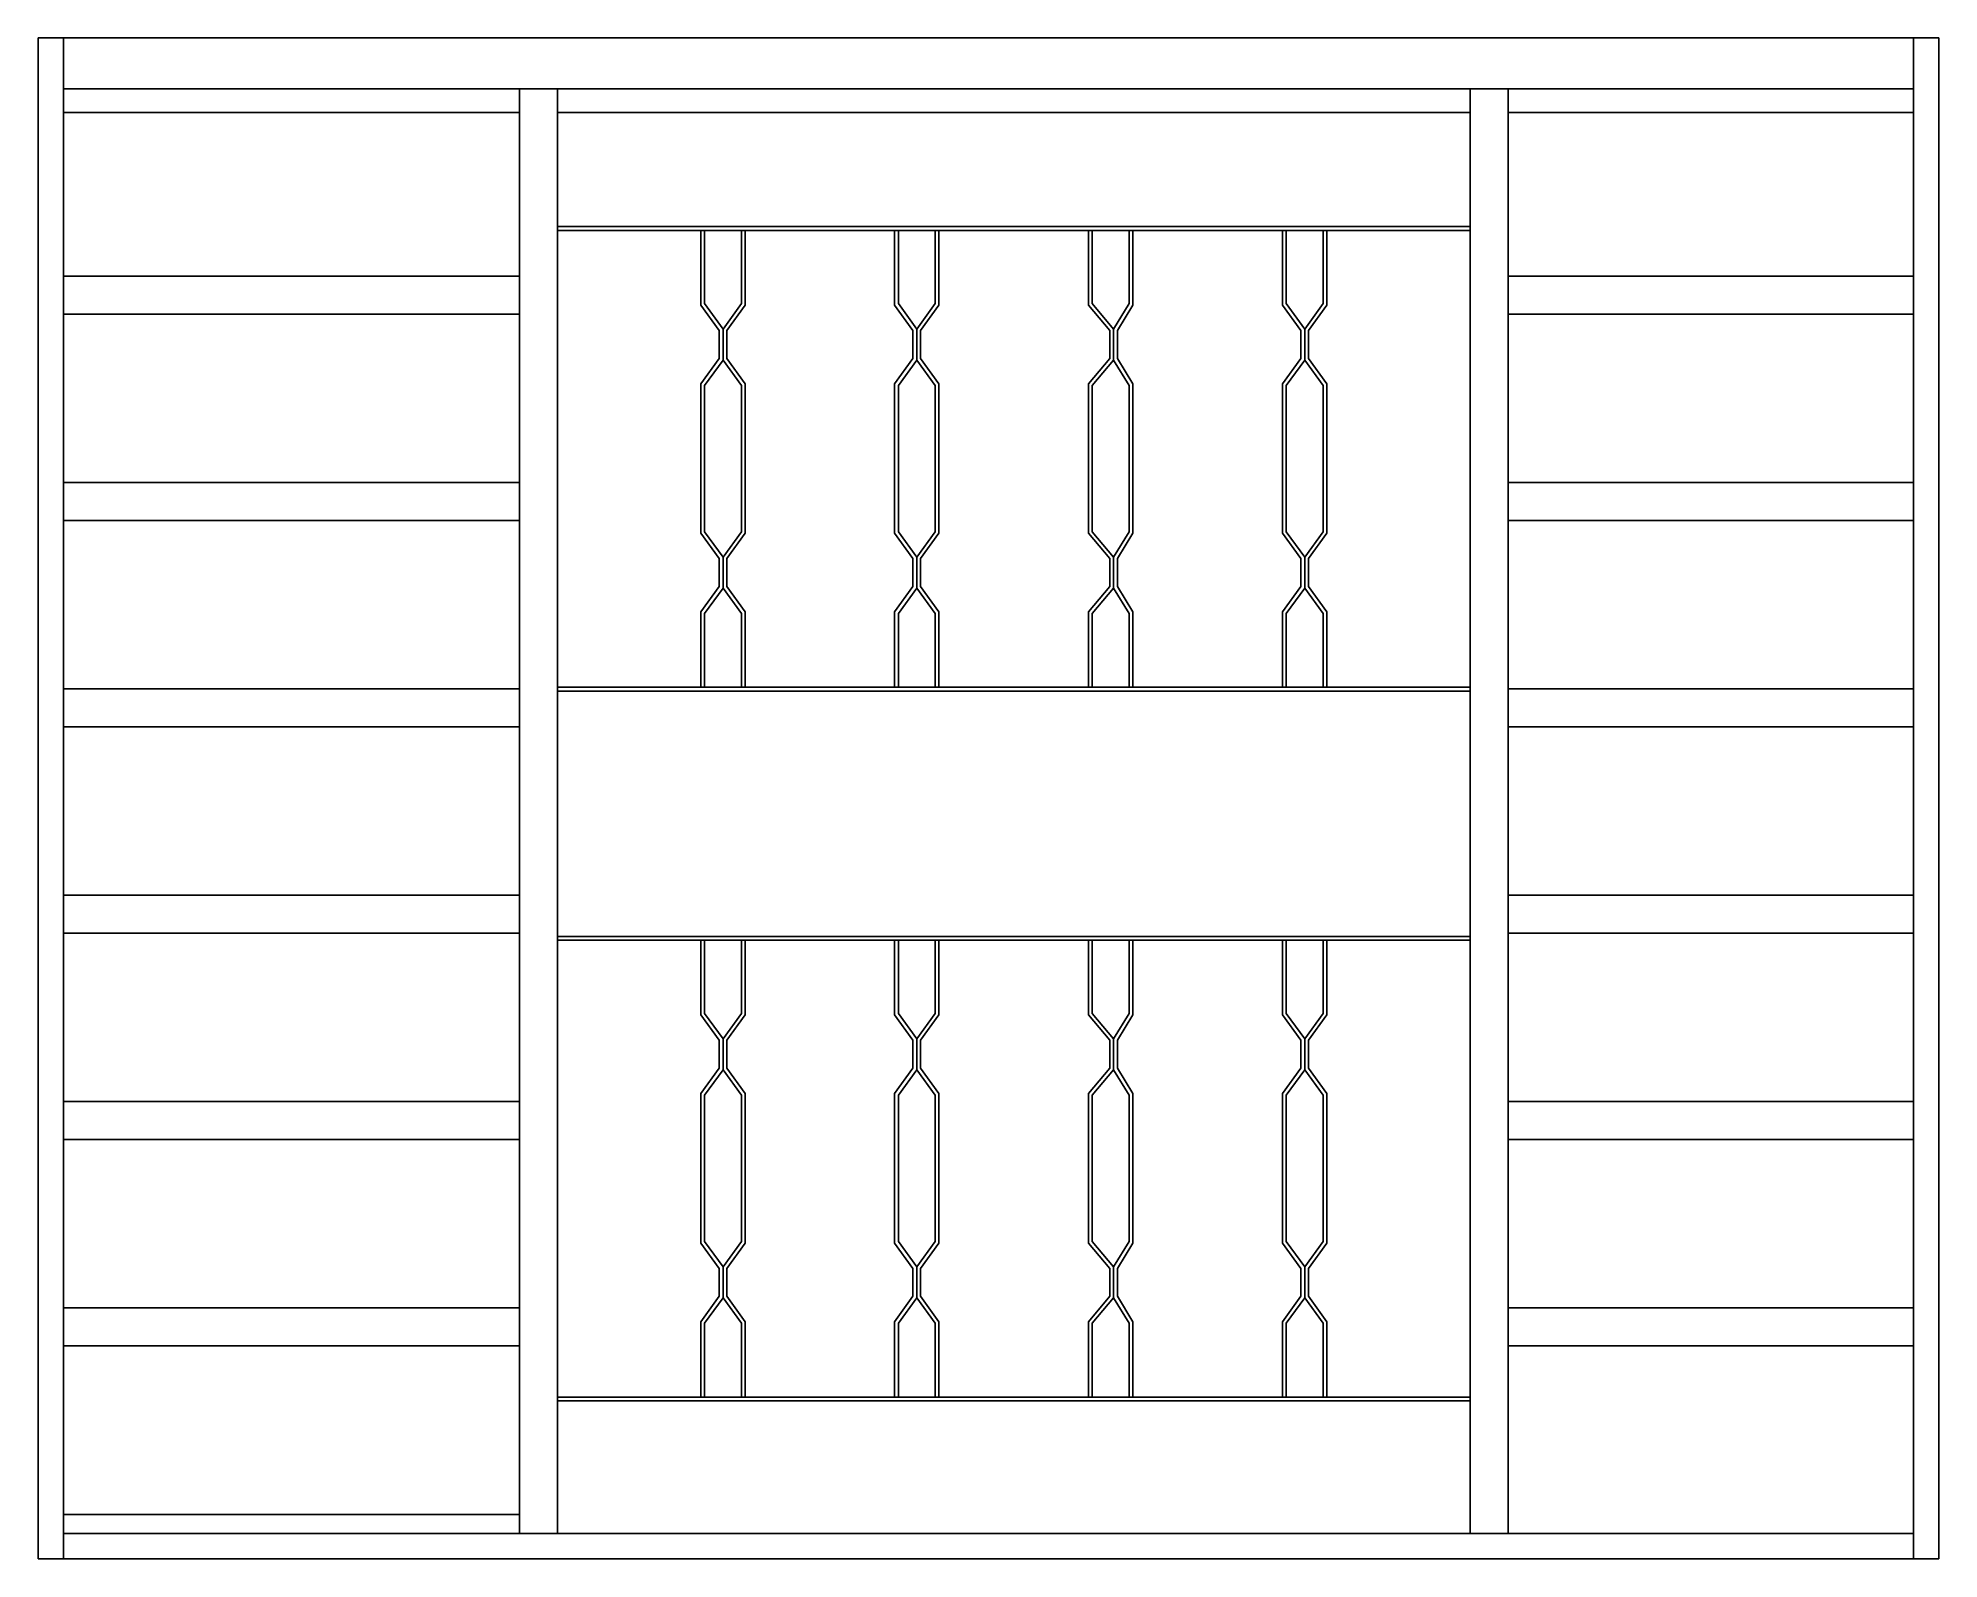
# Model space of a CAD drawing. Header units: millimetres. Extents: x 231.79 to 233.29, y 1306.69 to 1307.89.
import ezdxf

# ---------------------------------------------------------------- set-up
doc = ezdxf.new("R2010")
doc.units = ezdxf.units.MM
doc.header["$LTSCALE"] = 0.5
doc.layers.add('Gravia_Janelas', color=1, linetype='Continuous')

msp = doc.modelspace()

# ---------------------------------------------------------------- linework, layer by layer
at = {"layer": 'Gravia_Janelas', "color": 2}
for p, q in [((231.7913, 1307.8936), (231.7913, 1306.6936)), ((233.2913, 1307.8936), (231.7913, 1307.8936)), ((233.2913, 1306.6936), (233.2913, 1307.8936)), ((231.7913, 1306.6936), (233.2913, 1306.6936))]:
    msp.add_line(p, q, dxfattribs=at)
at = {"layer": 'Gravia_Janelas'}
for p, q in [((231.8113, 1307.8936), (231.8113, 1306.6936)), ((233.2713, 1306.6936), (233.2713, 1307.8936)), ((233.2713, 1307.8536), (231.8113, 1307.8536)), ((233.2713, 1307.8536), (231.8113, 1307.8536)), ((232.1713, 1307.8536), (232.1713, 1306.7136)), ((232.2013, 1307.8536), (232.2013, 1306.7136)), ((232.9213, 1307.8536), (232.9213, 1306.7136)), ((232.9513, 1307.8536), (232.9513, 1306.7136)), ((232.1713, 1307.8347), (231.8113, 1307.8347)), ((232.5913, 1307.8347), (232.2013, 1307.8347)), ((232.9213, 1307.8347), (232.5913, 1307.8347)), ((233.2713, 1307.8347), (232.9513, 1307.8347)), ((232.2013, 1307.7448), (232.9213, 1307.7448)), ((232.2013, 1307.7418), (232.9213, 1307.7418)), ((232.2183, 1307.7418), (232.2013, 1307.7418)), ((232.3143, 1307.6828), (232.3143, 1307.7418)), ((232.3493, 1307.7418), (232.3143, 1307.7418)), ((232.3173, 1307.684), (232.3173, 1307.7418)), ((232.3463, 1307.684), (232.3463, 1307.7418)), ((232.3493, 1307.6828), (232.3493, 1307.7418)), ((232.4672, 1307.6828), (232.4672, 1307.7418)), ((232.5022, 1307.7418), (232.4672, 1307.7418)), ((232.4702, 1307.684), (232.4702, 1307.7418)), ((232.4992, 1307.684), (232.4992, 1307.7418)), ((232.5022, 1307.6828), (232.5022, 1307.7418)), ((232.6202, 1307.6828), (232.6202, 1307.7418)), ((232.6552, 1307.7418), (232.6202, 1307.7418)), ((232.6232, 1307.684), (232.6232, 1307.7418)), ((232.6522, 1307.684), (232.6522, 1307.7418)), ((232.6552, 1307.6828), (232.6552, 1307.7418)), ((232.7733, 1307.6828), (232.7733, 1307.7418)), ((232.8083, 1307.7418), (232.7733, 1307.7418)), ((232.7763, 1307.684), (232.7763, 1307.7418)), ((232.8053, 1307.684), (232.8053, 1307.7418)), ((232.8083, 1307.6828), (232.8083, 1307.7418)), ((232.1713, 1307.7058), (231.8113, 1307.7058)), ((233.2713, 1307.7058), (232.9513, 1307.7058)), ((232.1713, 1307.6758), (231.8113, 1307.6758)), ((232.3143, 1307.6828), (232.3288, 1307.6628)), ((232.3173, 1307.684), (232.3318, 1307.664)), ((232.3463, 1307.684), (232.3318, 1307.664)), ((232.3493, 1307.6828), (232.3348, 1307.6628)), ((232.4672, 1307.6828), (232.4817, 1307.6628)), ((232.4702, 1307.684), (232.4847, 1307.664)), ((232.4992, 1307.684), (232.4847, 1307.664)), ((232.5022, 1307.6828), (232.4877, 1307.6628)), ((232.6202, 1307.6828), (232.637, 1307.6628)), ((232.6232, 1307.684), (232.64, 1307.664)), ((232.6522, 1307.684), (232.64, 1307.664)), ((232.6552, 1307.6828), (232.643, 1307.6628)), ((232.7733, 1307.6828), (232.7878, 1307.6628)), ((232.7763, 1307.684), (232.7908, 1307.664)), ((232.8053, 1307.684), (232.7908, 1307.664)), ((232.8083, 1307.6828), (232.7938, 1307.6628)), ((233.2713, 1307.6758), (232.9513, 1307.6758)), ((232.3288, 1307.6518), (232.3288, 1307.6628)), ((232.3318, 1307.6518), (232.3318, 1307.664)), ((232.3318, 1307.6518), (232.3318, 1307.664)), ((232.3348, 1307.6518), (232.3348, 1307.6628)), ((232.4817, 1307.6518), (232.4817, 1307.6628)), ((232.4847, 1307.6518), (232.4847, 1307.664)), ((232.4847, 1307.6518), (232.4847, 1307.664)), ((232.4877, 1307.6518), (232.4877, 1307.6628)), ((232.637, 1307.6518), (232.637, 1307.6628)), ((232.64, 1307.6518), (232.64, 1307.664)), ((232.64, 1307.6518), (232.64, 1307.664)), ((232.643, 1307.6518), (232.643, 1307.6628)), ((232.7878, 1307.6518), (232.7878, 1307.6628)), ((232.7908, 1307.6518), (232.7908, 1307.664)), ((232.7908, 1307.6518), (232.7908, 1307.664)), ((232.7938, 1307.6518), (232.7938, 1307.6628)), ((232.3143, 1307.6208), (232.3288, 1307.6408)), ((232.3288, 1307.6518), (232.3288, 1307.6408)), ((232.3318, 1307.6518), (232.3318, 1307.6395)), ((232.3318, 1307.6518), (232.3318, 1307.6395)), ((232.3348, 1307.6518), (232.3348, 1307.6408)), ((232.3493, 1307.6208), (232.3348, 1307.6408)), ((232.4672, 1307.6208), (232.4817, 1307.6408)), ((232.4817, 1307.6518), (232.4817, 1307.6408)), ((232.4847, 1307.6518), (232.4847, 1307.6395)), ((232.4847, 1307.6518), (232.4847, 1307.6395)), ((232.4877, 1307.6518), (232.4877, 1307.6408)), ((232.5022, 1307.6208), (232.4877, 1307.6408)), ((232.6202, 1307.6208), (232.637, 1307.6408)), ((232.637, 1307.6518), (232.637, 1307.6408)), ((232.64, 1307.6518), (232.64, 1307.6395)), ((232.64, 1307.6518), (232.64, 1307.6395)), ((232.643, 1307.6518), (232.643, 1307.6408)), ((232.6552, 1307.6208), (232.643, 1307.6408)), ((232.7733, 1307.6208), (232.7878, 1307.6408)), ((232.7878, 1307.6518), (232.7878, 1307.6408)), ((232.7908, 1307.6518), (232.7908, 1307.6395)), ((232.7908, 1307.6518), (232.7908, 1307.6395)), ((232.7938, 1307.6518), (232.7938, 1307.6408)), ((232.8083, 1307.6208), (232.7938, 1307.6408)), ((232.3173, 1307.6195), (232.3318, 1307.6395)), ((232.3463, 1307.6195), (232.3318, 1307.6395)), ((232.4702, 1307.6195), (232.4847, 1307.6395)), ((232.4992, 1307.6195), (232.4847, 1307.6395)), ((232.6232, 1307.6195), (232.64, 1307.6395)), ((232.6522, 1307.6195), (232.64, 1307.6395)), ((232.7763, 1307.6195), (232.7908, 1307.6395)), ((232.8053, 1307.6195), (232.7908, 1307.6395)), ((232.3143, 1307.6208), (232.3143, 1307.5028)), ((232.3173, 1307.6195), (232.3173, 1307.504)), ((232.3463, 1307.6195), (232.3463, 1307.504)), ((232.3493, 1307.6208), (232.3493, 1307.5028)), ((232.4672, 1307.6208), (232.4672, 1307.5028)), ((232.4702, 1307.6195), (232.4702, 1307.504)), ((232.4992, 1307.6195), (232.4992, 1307.504)), ((232.5022, 1307.6208), (232.5022, 1307.5028)), ((232.6202, 1307.6208), (232.6202, 1307.5028)), ((232.6232, 1307.6195), (232.6232, 1307.504)), ((232.6522, 1307.6195), (232.6522, 1307.504)), ((232.6552, 1307.6208), (232.6552, 1307.5028)), ((232.7733, 1307.6208), (232.7733, 1307.5028)), ((232.7763, 1307.6195), (232.7763, 1307.504)), ((232.8053, 1307.6195), (232.8053, 1307.504)), ((232.8083, 1307.6208), (232.8083, 1307.5028)), ((232.1713, 1307.543), (231.8113, 1307.543)), ((233.2713, 1307.543), (232.9513, 1307.543)), ((232.1713, 1307.513), (231.8113, 1307.513)), ((233.2713, 1307.513), (232.9513, 1307.513)), ((232.3143, 1307.5028), (232.3288, 1307.4828)), ((232.3173, 1307.504), (232.3318, 1307.484)), ((232.3463, 1307.504), (232.3318, 1307.484)), ((232.3493, 1307.5028), (232.3348, 1307.4828)), ((232.4672, 1307.5028), (232.4817, 1307.4828)), ((232.4702, 1307.504), (232.4847, 1307.484)), ((232.4992, 1307.504), (232.4847, 1307.484)), ((232.5022, 1307.5028), (232.4877, 1307.4828)), ((232.6202, 1307.5028), (232.637, 1307.4828)), ((232.6232, 1307.504), (232.64, 1307.484)), ((232.6522, 1307.504), (232.64, 1307.484)), ((232.6552, 1307.5028), (232.643, 1307.4828)), ((232.7733, 1307.5028), (232.7878, 1307.4828)), ((232.7763, 1307.504), (232.7908, 1307.484)), ((232.8053, 1307.504), (232.7908, 1307.484)), ((232.8083, 1307.5028), (232.7938, 1307.4828)), ((232.3288, 1307.4828), (232.3288, 1307.4718)), ((232.3318, 1307.484), (232.3318, 1307.4718)), ((232.3318, 1307.484), (232.3318, 1307.4718)), ((232.3348, 1307.4828), (232.3348, 1307.4718)), ((232.4817, 1307.4828), (232.4817, 1307.4718)), ((232.4847, 1307.484), (232.4847, 1307.4718)), ((232.4847, 1307.484), (232.4847, 1307.4718)), ((232.4877, 1307.4828), (232.4877, 1307.4718)), ((232.637, 1307.4828), (232.637, 1307.4718)), ((232.64, 1307.484), (232.64, 1307.4718)), ((232.64, 1307.484), (232.64, 1307.4718)), ((232.643, 1307.4828), (232.643, 1307.4718)), ((232.7878, 1307.4828), (232.7878, 1307.4718)), ((232.7908, 1307.484), (232.7908, 1307.4718)), ((232.7908, 1307.484), (232.7908, 1307.4718)), ((232.7938, 1307.4828), (232.7938, 1307.4718)), ((232.3143, 1307.4408), (232.3288, 1307.4608)), ((232.3288, 1307.4718), (232.3288, 1307.4608)), ((232.3318, 1307.4718), (232.3318, 1307.4595)), ((232.3318, 1307.4718), (232.3318, 1307.4595)), ((232.3348, 1307.4718), (232.3348, 1307.4608)), ((232.3493, 1307.4408), (232.3348, 1307.4608)), ((232.4672, 1307.4408), (232.4817, 1307.4608)), ((232.4817, 1307.4718), (232.4817, 1307.4608)), ((232.4847, 1307.4718), (232.4847, 1307.4595)), ((232.4847, 1307.4718), (232.4847, 1307.4595)), ((232.4877, 1307.4718), (232.4877, 1307.4608)), ((232.5022, 1307.4408), (232.4877, 1307.4608)), ((232.6202, 1307.4408), (232.637, 1307.4608)), ((232.637, 1307.4718), (232.637, 1307.4608)), ((232.64, 1307.4718), (232.64, 1307.4595)), ((232.64, 1307.4718), (232.64, 1307.4595)), ((232.643, 1307.4718), (232.643, 1307.4608)), ((232.6552, 1307.4408), (232.643, 1307.4608)), ((232.7733, 1307.4408), (232.7878, 1307.4608)), ((232.7878, 1307.4718), (232.7878, 1307.4608)), ((232.7908, 1307.4718), (232.7908, 1307.4595)), ((232.7908, 1307.4718), (232.7908, 1307.4595)), ((232.7938, 1307.4718), (232.7938, 1307.4608)), ((232.8083, 1307.4408), (232.7938, 1307.4608)), ((232.3173, 1307.4395), (232.3318, 1307.4595)), ((232.3463, 1307.4395), (232.3318, 1307.4595)), ((232.4702, 1307.4395), (232.4847, 1307.4595)), ((232.4992, 1307.4395), (232.4847, 1307.4595)), ((232.6232, 1307.4395), (232.64, 1307.4595)), ((232.6522, 1307.4395), (232.64, 1307.4595)), ((232.7763, 1307.4395), (232.7908, 1307.4595)), ((232.8053, 1307.4395), (232.7908, 1307.4595)), ((232.3143, 1307.4408), (232.3143, 1307.3818)), ((232.3173, 1307.4395), (232.3173, 1307.3818)), ((232.3463, 1307.4395), (232.3463, 1307.3818)), ((232.3493, 1307.4408), (232.3493, 1307.3818)), ((232.4672, 1307.4408), (232.4672, 1307.3818)), ((232.4702, 1307.4395), (232.4702, 1307.3818)), ((232.4992, 1307.4395), (232.4992, 1307.3818)), ((232.5022, 1307.4408), (232.5022, 1307.3818)), ((232.6202, 1307.4408), (232.6202, 1307.3818)), ((232.6232, 1307.4395), (232.6232, 1307.3818)), ((232.6522, 1307.4395), (232.6522, 1307.3818)), ((232.6552, 1307.4408), (232.6552, 1307.3818)), ((232.7733, 1307.4408), (232.7733, 1307.3818)), ((232.7763, 1307.4395), (232.7763, 1307.3818)), ((232.8053, 1307.4395), (232.8053, 1307.3818)), ((232.8083, 1307.4408), (232.8083, 1307.3818)), ((232.1713, 1307.3802), (231.8113, 1307.3802)), ((232.2013, 1307.3813), (232.9213, 1307.3813)), ((232.2013, 1307.3783), (232.9213, 1307.3783)), ((233.2713, 1307.3802), (232.9513, 1307.3802)), ((232.1713, 1307.3502), (231.8113, 1307.3502)), ((233.2713, 1307.3502), (232.9513, 1307.3502)), ((232.1713, 1307.2174), (231.8113, 1307.2174)), ((233.2713, 1307.2174), (232.9513, 1307.2174)), ((232.1713, 1307.1874), (231.8113, 1307.1874)), ((232.2013, 1307.1848), (232.9213, 1307.1848)), ((232.2013, 1307.1818), (232.9213, 1307.1818)), ((232.2183, 1307.1818), (232.2013, 1307.1818)), ((232.3143, 1307.1228), (232.3143, 1307.1818)), ((232.3493, 1307.1818), (232.3143, 1307.1818)), ((232.3173, 1307.124), (232.3173, 1307.1818)), ((232.3463, 1307.124), (232.3463, 1307.1818)), ((232.3493, 1307.1228), (232.3493, 1307.1818)), ((232.5022, 1307.1818), (232.4672, 1307.1818)), ((232.4672, 1307.1228), (232.4672, 1307.1818)), ((232.4702, 1307.124), (232.4702, 1307.1818)), ((232.4992, 1307.124), (232.4992, 1307.1818)), ((232.5022, 1307.1228), (232.5022, 1307.1818)), ((232.6552, 1307.1818), (232.6202, 1307.1818)), ((232.6202, 1307.1228), (232.6202, 1307.1818)), ((232.6232, 1307.124), (232.6232, 1307.1818)), ((232.6522, 1307.124), (232.6522, 1307.1818)), ((232.6552, 1307.1228), (232.6552, 1307.1818)), ((232.8083, 1307.1818), (232.7733, 1307.1818)), ((232.7733, 1307.1228), (232.7733, 1307.1818)), ((232.7763, 1307.124), (232.7763, 1307.1818)), ((232.8053, 1307.124), (232.8053, 1307.1818)), ((232.8083, 1307.1228), (232.8083, 1307.1818)), ((233.2713, 1307.1874), (232.9513, 1307.1874)), ((232.3143, 1307.1228), (232.3288, 1307.1028)), ((232.3173, 1307.124), (232.3318, 1307.104)), ((232.3463, 1307.124), (232.3318, 1307.104)), ((232.3493, 1307.1228), (232.3348, 1307.1028)), ((232.4672, 1307.1228), (232.4817, 1307.1028)), ((232.4702, 1307.124), (232.4847, 1307.104)), ((232.4992, 1307.124), (232.4847, 1307.104)), ((232.5022, 1307.1228), (232.4877, 1307.1028)), ((232.6202, 1307.1228), (232.637, 1307.1028)), ((232.6232, 1307.124), (232.64, 1307.104)), ((232.6522, 1307.124), (232.64, 1307.104)), ((232.6552, 1307.1228), (232.643, 1307.1028)), ((232.7733, 1307.1228), (232.7878, 1307.1028)), ((232.7763, 1307.124), (232.7908, 1307.104)), ((232.8053, 1307.124), (232.7908, 1307.104)), ((232.8083, 1307.1228), (232.7938, 1307.1028)), ((232.3288, 1307.0918), (232.3288, 1307.1028)), ((232.3318, 1307.0918), (232.3318, 1307.104)), ((232.3318, 1307.0918), (232.3318, 1307.104)), ((232.3348, 1307.0918), (232.3348, 1307.1028)), ((232.4817, 1307.0918), (232.4817, 1307.1028)), ((232.4847, 1307.0918), (232.4847, 1307.104)), ((232.4847, 1307.0918), (232.4847, 1307.104)), ((232.4877, 1307.0918), (232.4877, 1307.1028)), ((232.637, 1307.0918), (232.637, 1307.1028)), ((232.64, 1307.0918), (232.64, 1307.104)), ((232.64, 1307.0918), (232.64, 1307.104)), ((232.643, 1307.0918), (232.643, 1307.1028)), ((232.7878, 1307.0918), (232.7878, 1307.1028)), ((232.7908, 1307.0918), (232.7908, 1307.104)), ((232.7908, 1307.0918), (232.7908, 1307.104)), ((232.7938, 1307.0918), (232.7938, 1307.1028)), ((232.3288, 1307.0918), (232.3288, 1307.0808)), ((232.3318, 1307.0918), (232.3318, 1307.0795)), ((232.3318, 1307.0918), (232.3318, 1307.0795)), ((232.3348, 1307.0918), (232.3348, 1307.0808)), ((232.4817, 1307.0918), (232.4817, 1307.0808)), ((232.4847, 1307.0918), (232.4847, 1307.0795)), ((232.4847, 1307.0918), (232.4847, 1307.0795)), ((232.4877, 1307.0918), (232.4877, 1307.0808)), ((232.637, 1307.0918), (232.637, 1307.0808)), ((232.64, 1307.0918), (232.64, 1307.0795)), ((232.64, 1307.0918), (232.64, 1307.0795)), ((232.643, 1307.0918), (232.643, 1307.0808)), ((232.7878, 1307.0918), (232.7878, 1307.0808)), ((232.7908, 1307.0918), (232.7908, 1307.0795)), ((232.7908, 1307.0918), (232.7908, 1307.0795)), ((232.7938, 1307.0918), (232.7938, 1307.0808)), ((232.3143, 1307.0608), (232.3288, 1307.0808)), ((232.3173, 1307.0595), (232.3318, 1307.0795)), ((232.3463, 1307.0595), (232.3318, 1307.0795)), ((232.3493, 1307.0608), (232.3348, 1307.0808)), ((232.4672, 1307.0608), (232.4817, 1307.0808)), ((232.4702, 1307.0595), (232.4847, 1307.0795)), ((232.4992, 1307.0595), (232.4847, 1307.0795)), ((232.5022, 1307.0608), (232.4877, 1307.0808)), ((232.6202, 1307.0608), (232.637, 1307.0808)), ((232.6232, 1307.0595), (232.64, 1307.0795)), ((232.6522, 1307.0595), (232.64, 1307.0795)), ((232.6552, 1307.0608), (232.643, 1307.0808)), ((232.7733, 1307.0608), (232.7878, 1307.0808)), ((232.7763, 1307.0595), (232.7908, 1307.0795)), ((232.8053, 1307.0595), (232.7908, 1307.0795)), ((232.8083, 1307.0608), (232.7938, 1307.0808)), ((232.3143, 1307.0608), (232.3143, 1306.9428)), ((232.3173, 1307.0595), (232.3173, 1306.944)), ((232.3463, 1307.0595), (232.3463, 1306.944)), ((232.3493, 1307.0608), (232.3493, 1306.9428)), ((232.4672, 1307.0608), (232.4672, 1306.9428)), ((232.4702, 1307.0595), (232.4702, 1306.944)), ((232.4992, 1307.0595), (232.4992, 1306.944)), ((232.5022, 1307.0608), (232.5022, 1306.9428)), ((232.6202, 1307.0608), (232.6202, 1306.9428)), ((232.6232, 1307.0595), (232.6232, 1306.944)), ((232.6522, 1307.0595), (232.6522, 1306.944)), ((232.6552, 1307.0608), (232.6552, 1306.9428)), ((232.7733, 1307.0608), (232.7733, 1306.9428)), ((232.7763, 1307.0595), (232.7763, 1306.944)), ((232.8053, 1307.0595), (232.8053, 1306.944)), ((232.8083, 1307.0608), (232.8083, 1306.9428)), ((232.1713, 1307.0546), (231.8113, 1307.0546)), ((233.2713, 1307.0546), (232.9513, 1307.0546)), ((232.1713, 1307.0246), (231.8113, 1307.0246)), ((233.2713, 1307.0246), (232.9513, 1307.0246)), ((232.3143, 1306.9428), (232.3288, 1306.9228)), ((232.3173, 1306.944), (232.3318, 1306.924)), ((232.3463, 1306.944), (232.3318, 1306.924)), ((232.3493, 1306.9428), (232.3348, 1306.9228)), ((232.4672, 1306.9428), (232.4817, 1306.9228)), ((232.4702, 1306.944), (232.4847, 1306.924)), ((232.4992, 1306.944), (232.4847, 1306.924)), ((232.5022, 1306.9428), (232.4877, 1306.9228)), ((232.6202, 1306.9428), (232.637, 1306.9228)), ((232.6232, 1306.944), (232.64, 1306.924)), ((232.6522, 1306.944), (232.64, 1306.924)), ((232.6552, 1306.9428), (232.643, 1306.9228)), ((232.7733, 1306.9428), (232.7878, 1306.9228)), ((232.7763, 1306.944), (232.7908, 1306.924)), ((232.8053, 1306.944), (232.7908, 1306.924)), ((232.8083, 1306.9428), (232.7938, 1306.9228)), ((232.3288, 1306.9228), (232.3288, 1306.9118)), ((232.3318, 1306.924), (232.3318, 1306.9118)), ((232.3318, 1306.924), (232.3318, 1306.9118)), ((232.3348, 1306.9228), (232.3348, 1306.9118)), ((232.4817, 1306.9228), (232.4817, 1306.9118)), ((232.4847, 1306.924), (232.4847, 1306.9118)), ((232.4847, 1306.924), (232.4847, 1306.9118)), ((232.4877, 1306.9228), (232.4877, 1306.9118)), ((232.637, 1306.9228), (232.637, 1306.9118)), ((232.64, 1306.924), (232.64, 1306.9118)), ((232.64, 1306.924), (232.64, 1306.9118)), ((232.643, 1306.9228), (232.643, 1306.9118)), ((232.7878, 1306.9228), (232.7878, 1306.9118)), ((232.7908, 1306.924), (232.7908, 1306.9118)), ((232.7908, 1306.924), (232.7908, 1306.9118)), ((232.7938, 1306.9228), (232.7938, 1306.9118)), ((232.3288, 1306.9118), (232.3288, 1306.9008)), ((232.3318, 1306.9118), (232.3318, 1306.8995)), ((232.3318, 1306.9118), (232.3318, 1306.8995)), ((232.3348, 1306.9118), (232.3348, 1306.9008)), ((232.4817, 1306.9118), (232.4817, 1306.9008)), ((232.4847, 1306.9118), (232.4847, 1306.8995)), ((232.4847, 1306.9118), (232.4847, 1306.8995)), ((232.4877, 1306.9118), (232.4877, 1306.9008)), ((232.637, 1306.9118), (232.637, 1306.9008)), ((232.64, 1306.9118), (232.64, 1306.8995)), ((232.64, 1306.9118), (232.64, 1306.8995)), ((232.643, 1306.9118), (232.643, 1306.9008)), ((232.7878, 1306.9118), (232.7878, 1306.9008)), ((232.7908, 1306.9118), (232.7908, 1306.8995)), ((232.7908, 1306.9118), (232.7908, 1306.8995)), ((232.7938, 1306.9118), (232.7938, 1306.9008)), ((232.1713, 1306.8918), (231.8113, 1306.8918)), ((232.3143, 1306.8808), (232.3288, 1306.9008)), ((232.3173, 1306.8795), (232.3318, 1306.8995)), ((232.3463, 1306.8795), (232.3318, 1306.8995)), ((232.3493, 1306.8808), (232.3348, 1306.9008)), ((232.4672, 1306.8808), (232.4817, 1306.9008)), ((232.4702, 1306.8795), (232.4847, 1306.8995)), ((232.4992, 1306.8795), (232.4847, 1306.8995)), ((232.5022, 1306.8808), (232.4877, 1306.9008)), ((232.6202, 1306.8808), (232.637, 1306.9008)), ((232.6232, 1306.8795), (232.64, 1306.8995)), ((232.6522, 1306.8795), (232.64, 1306.8995)), ((232.6552, 1306.8808), (232.643, 1306.9008)), ((232.7733, 1306.8808), (232.7878, 1306.9008)), ((232.7763, 1306.8795), (232.7908, 1306.8995)), ((232.8053, 1306.8795), (232.7908, 1306.8995)), ((232.8083, 1306.8808), (232.7938, 1306.9008)), ((233.2713, 1306.8918), (232.9513, 1306.8918)), ((232.3143, 1306.8808), (232.3143, 1306.8218)), ((232.3173, 1306.8795), (232.3173, 1306.8218)), ((232.3463, 1306.8795), (232.3463, 1306.8218)), ((232.3493, 1306.8808), (232.3493, 1306.8218)), ((232.4672, 1306.8808), (232.4672, 1306.8218)), ((232.4702, 1306.8795), (232.4702, 1306.8218)), ((232.4992, 1306.8795), (232.4992, 1306.8218)), ((232.5022, 1306.8808), (232.5022, 1306.8218)), ((232.6202, 1306.8808), (232.6202, 1306.8218)), ((232.6232, 1306.8795), (232.6232, 1306.8218)), ((232.6522, 1306.8795), (232.6522, 1306.8218)), ((232.6552, 1306.8808), (232.6552, 1306.8218)), ((232.7733, 1306.8808), (232.7733, 1306.8218)), ((232.7763, 1306.8795), (232.7763, 1306.8218)), ((232.8053, 1306.8795), (232.8053, 1306.8218)), ((232.8083, 1306.8808), (232.8083, 1306.8218)), ((232.1713, 1306.8618), (231.8113, 1306.8618)), ((233.2713, 1306.8618), (232.9513, 1306.8618)), ((232.2013, 1306.8213), (232.9213, 1306.8213)), ((232.2013, 1306.8183), (232.9213, 1306.8183)), ((232.1713, 1306.7286), (231.8113, 1306.7286)), ((231.8113, 1306.7136), (233.2713, 1306.7136))]:
    msp.add_line(p, q, dxfattribs=at)

doc.saveas('drawing.dxf')
